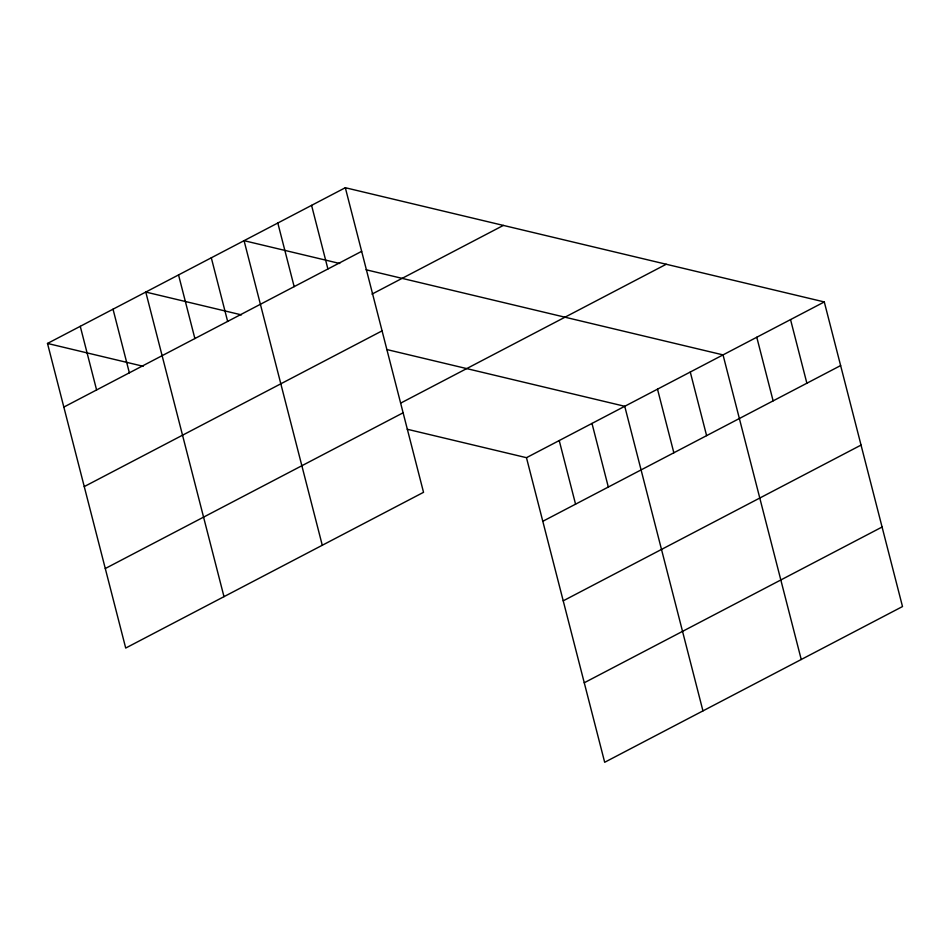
<?xml version="1.0" encoding="UTF-8"?>
<svg xmlns="http://www.w3.org/2000/svg" width="950" height="950" viewBox="0 0 950 950"><rect width="100%" height="100%" fill="white"/><g stroke="black" fill="none" stroke-linecap="round" stroke-linejoin="round"><path stroke-width="1.43" d="M345.325 187.72L423.534 492.314L125.709 648.054L47.5 343.449L345.325 187.72L824.291 301.946L902.5 606.551L604.675 762.28L526.466 457.686L407.229 429.246M63.84 407.075L361.665 251.334M371.984 294.12L503.381 225.411M84.253 486.59L382.078 330.861M401.173 402.859L666.235 264.254M105.284 568.528L403.121 412.787M526.466 457.686L824.291 301.946M542.794 521.301L840.631 365.572M563.219 600.827L861.044 445.087M584.25 682.765L882.087 527.024M339.732 263.483L244.067 240.671L322.276 545.264M366.071 269.764L723.033 354.896L801.242 659.502M241.454 314.878L145.778 292.054L223.986 596.659M386.697 349.517L624.744 406.291L702.953 710.897M47.5 343.449L143.165 366.272M790.543 319.604L806.871 383.218M756.782 337.25L773.122 400.864M690.27 372.032L706.61 435.646M657.507 389.168L673.847 452.782M591.992 423.427L608.321 487.041M559.229 440.551L575.558 504.177M311.576 205.366L327.904 268.981M277.816 223.013L294.156 286.639M211.304 257.794L227.644 321.421M178.541 274.93L194.881 338.544M113.026 309.189L129.354 372.804M80.263 326.325L96.591 389.939"/></g></svg>
